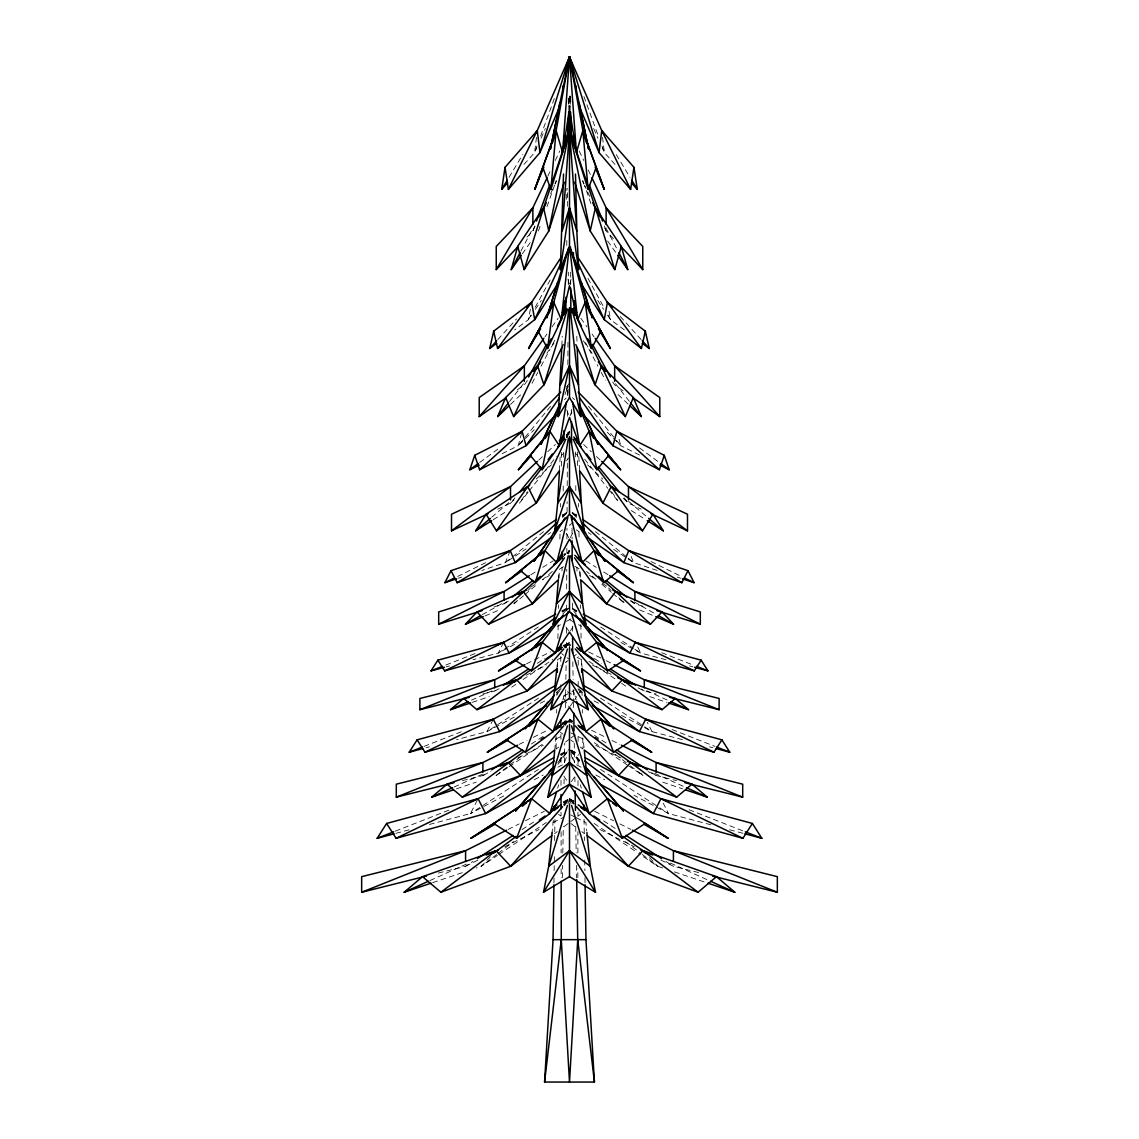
<?xml version="1.0" encoding="UTF-8"?>
<svg xmlns="http://www.w3.org/2000/svg" width="1139" height="1139" viewBox="0 0 1139 1139"><rect width="100%" height="100%" fill="white"/><g stroke="black" fill="none" stroke-linecap="round" stroke-linejoin="round"><path stroke-width="0.75" stroke-dasharray="5 3.75" d="M577.829 877.699L577.857 868.858M577.886 852.926L577.914 831.684M577.943 815.752L577.957 812.207M578 785.654L578 780.343M578.028 764.411L578.043 757.335M578.071 741.404L578.085 734.328M578.171 686.532L578.185 681.222M578.213 665.29L578.228 656.434M566.339 647.55L566.368 642.211M566.425 633.312L566.453 626.208M566.539 610.191L566.581 603.072M566.653 588.849L566.766 569.272M566.852 553.269L566.88 547.93M566.923 539.032L566.98 528.368M567.065 512.351L567.122 501.673M567.208 485.67L567.35 458.989M567.464 437.632L567.507 430.528M567.578 416.29L567.621 409.172M567.692 394.948L567.735 386.05M567.848 364.708L567.977 341.572M568.29 284.65L568.347 272.193M569.258 103.208L569.286 96.089M561.997 571.052L562.04 567.493M562.78 517.69L562.823 514.13M563.164 491.009L563.236 485.67M563.663 457.209L563.734 451.87M566.752 245.511L566.852 238.393M567.322 206.373L567.578 188.59M568.831 103.208L568.931 96.089M553.953 883.01L554.038 877.699M554.138 870.623L554.252 863.547M554.28 861.767L554.366 856.457M554.622 840.525L554.964 819.283M556.088 748.48L556.259 737.858M556.658 713.085L556.7 709.54M556.928 695.374L556.985 691.843M557.384 667.055L557.498 659.979M562.367 877.699L562.581 865.313M562.808 852.926L563.278 826.373M564.019 783.888L564.147 776.798M564.403 762.646L564.745 743.169M565.058 725.472L565.186 718.396M565.371 707.775L565.528 698.919M565.556 697.153L565.684 690.063M565.869 679.442L566.183 661.745M557.896 638.652L558.181 624.428M558.509 608.411L558.58 604.852M559.107 578.171L559.249 571.052M559.89 539.032L560.032 531.927M560.53 507.012L560.602 503.452M561.342 466.107L561.627 451.87M566.667 199.268L566.88 188.59M568.575 103.208L568.717 96.089M561.854 345.9L562.196 336.233M559.434 470.649L560.189 456.611M558.338 579.723L559.035 571.08M556.743 668.977L557.683 659.481L561.926 657.36M554.721 750.046L556.231 734.954M551.931 834.047L553.582 817.603M536.455 137.321L534.604 152.612L524.025 164.429M570.312 104.233L570.853 100.83M567.521 395.347L568.09 391.873M568.931 434.799L569.5 431.282L566.937 433.688M530.333 309.253L528.439 319.646L514.629 329.94M568.19 389.609L566.553 397.625L564.503 399.661M569.884 284.067L571.052 279.183M568.66 554.052L569.5 550.621L563.549 554.337M521.676 432.891L518.174 445.719L499.452 455.016M562.865 699.759L565.926 689.707M557.64 788.16L558.679 784.785M568.475 645.713L569.5 642.353L563.136 645.542M568.475 722.525L569.5 719.222L572.646 720.788M567.948 803.778L569.5 798.71L574.227 801.073M538.42 230.975L540.128 226.106M546.991 206.629L554.408 185.529L549.212 196.492M554.992 183.892L556.145 180.617M570.041 415.906L572.234 409.798M534.675 226.035L532.867 230.975L525.549 238.692M537.01 146.006L534.604 152.612L536.754 147.799M540.626 136.111L555.063 96.53M567.621 436.265L569.5 431.282L566.154 435.354M566.339 757.478L563.819 764.07L557.896 767.216M564.916 394.421L568.19 386.406M510.258 550.621L505.346 562.652L481.84 570.44M541.053 138.175L545.353 128.565M566.539 437.675L569.5 431.282L566.297 435.539M566.51 389.609L568.005 386.406M547.816 176.26L550.806 169.953M555.291 160.485L559.776 151.031M535.102 226.262L532.867 230.975L532.867 227.658M555.134 184.02L556.558 181.001M566.653 388.969L568.076 386.078M503.68 642.353L498.227 653.046L473.027 659.723M493.301 719.222L486.994 731.594L456.554 739.667M477.298 800.204L470.478 813.559L428.065 824.807M520.936 251.05L533.08 227.885M532.013 383.302L537.765 372.41M541.053 366.188L550.08 349.075M554.778 340.191L550.906 347.523L555.69 340.803M566.282 437.319L569.5 431.282L566.496 435.596M570.283 537.622L572.632 533.266M530.959 315.047L528.439 319.646L531.415 315.218M535.145 307.388L551.062 278.3M567.763 553.696L569.5 550.621L564.047 555.049M509.005 177.328L522.687 154.676M535.373 309.31L541.31 300.454M570.368 630.792L572.974 626.92M570.383 706.023L573.899 700.784M574.782 699.488L576.548 696.869L564.759 690.348M579.167 692.968L580.933 690.348M571.379 781.667L575.138 776.072M521.448 500.306L527.457 491.678M567.507 553.497L569.5 550.621L564.218 555.291M522.303 253.855L531.372 240.984M565.528 647.963L569.5 642.353L570.525 645.713M565.414 724.988L569.5 719.222L572.433 721.129M564.488 805.8L569.5 798.71L573.956 801.614M544.883 336.959L546.934 334.069M552.059 326.85L558.21 318.194M527.414 380.54L524.353 384.854L515.896 390.805M546.82 353.261L548.87 350.385M566.482 460.825L568.489 458.02M523.527 595.754L514.002 603.77L516.052 601.036M566.354 610.846L568.446 608.098L566.04 610.703M556.871 694.477L561.086 688.981M557.925 764.354L566.339 753.349M509.546 401.498L523.556 383.658M519.441 503.182L528.026 492.347M529.108 490.98L556.33 456.611M567.322 553.355L569.5 550.621L563.193 556.658M550.536 406.296L518.174 445.719L534.262 429.73M566.154 387.274L569.5 383.188M497.757 509.161L510.514 503.182L514.956 497.757M564.93 647.607L569.5 642.353L569.5 647.166M564.83 724.575L569.5 719.222L572.348 721.229L569.5 719.222L561.627 723.151M563.734 805.344L569.5 798.71L573.828 801.771M556.629 692.726L560.146 688.696M557.797 762.632L567.165 751.911M497.885 339.522L516.48 319.005M562.922 613.864L568.404 607.927M559.206 760.368L567.208 751.697M507.652 767.672L496.02 775.517L498.241 773.153M490.368 856.67L481.313 866.266L476.287 867.961M564.517 647.351L569.5 642.353L563.634 646.169M563.591 725.13L569.5 719.222L571.863 721.585M563.506 804.704L569.5 798.71L573.7 801.927M563.179 516.608L568.233 511.767M514.002 603.77L520.309 597.733M527.87 590.486L530.404 588.066M510.571 404.388L520.879 394.621M538.719 460.142L542.563 456.54M547.702 451.727L555.391 444.509M510.514 503.182L515.654 498.369M536.213 479.092L551.447 464.797M561.299 455.572L563.534 453.479M491.692 517.22L510.4 501.345M524.88 594.601L537.124 584.307M552.429 571.422L542.563 579.723L549.482 575.394M543.574 531.614L505.346 562.652L526.09 548.898M562.68 516.095L569.5 510.543M494.027 606.916L504.093 603.77L508.179 600.452M562.481 612.113L568.09 607.813M563.862 646.681L569.5 642.353L563.777 646.397M496.02 775.517L508.492 765.949M509.888 764.895L523.741 754.274M562.566 724.532L569.5 719.222L571.835 721.898M561.114 755.655L566.709 751.37M496.718 854.464L481.313 866.266L497.416 855.417M498.113 853.396L513.518 841.607M563.905 803.009L569.5 798.71L574.298 803.508M565.243 662.656L568.076 660.535M574.241 655.95L576.377 654.37M556.074 749.049L558.751 747.042M565.471 742.044L569.5 739.04M570.867 738.029L577.459 733.132M554.494 833.677L557.227 831.641M564.047 826.572L569.5 822.515M570.824 821.532L580.52 814.3M479.704 462.477L499.494 447.926M562.381 724.247L569.5 719.222L572.561 723.55M563.734 802.796L569.5 798.71L574.113 804.006M560.004 531.671L562.68 529.82M573.188 522.573L569.5 525.107L573.615 527.955M562.282 515.44L568.062 511.525M511.71 687.159L517.391 683.329M523.072 679.499L552.799 659.481M509.105 766.689L544.713 742.713M498.882 854.435L546.293 822.515M547.902 534.447L550.692 532.596M538.32 626.991L498.227 653.046L517.974 642.567M562.082 611.558L569.5 606.731M482.794 693.964L494.696 690.989L497.629 689.081M537.224 663.339L544.57 658.57M538.562 698.079L486.994 731.594L517.49 715.42M462.519 780.599L482.893 775.517L487.307 772.655M531.344 744.023L544.542 735.438M562.168 723.991L569.5 719.222L570.525 722.525M538.462 769.394L470.478 813.559L504.99 795.264M560.63 754.986L569.5 749.234M438.316 873.072L465.58 866.266L472.998 861.44M521.989 829.591L535.358 820.906M563.563 802.568L569.5 798.71L573.515 804.39M493.159 519.768L507.766 510.557M530.845 574.782L535.316 571.992M542.748 567.35L553.155 560.844M504.093 603.77L508.535 600.993M530.731 587.126L536.64 583.424M559.178 569.343L564.118 566.254M482.181 614.733L504.99 601.833M557.455 626.336L560.431 624.685M566.453 621.367L573.586 617.423M568.09 693.751L562.452 696.869L569.5 707.333M571.863 691.658L574.241 690.348M561.84 610.874L567.962 607.557M560.203 754.26L566.396 750.9M540.327 703.304L544.883 700.898M534.262 779.745L543.161 775.033M526.517 663.838L532.895 660.663M534.476 659.865L550.393 651.907M494.696 690.989L500.975 687.842M526.118 675.27L535.544 670.558M538.69 668.977L546.606 665.019M519.113 744.408L526.987 740.478M533.28 737.332L547.46 730.241M482.893 775.517L490.852 771.53M517.918 758.005L543.26 745.333M555.832 739.04L564.004 734.954M508.094 829.42L519.113 823.91M525.406 820.763L544.3 811.31M563.207 801.87L569.5 798.71L571.052 803.778M465.58 866.266L478.109 860.002M504.762 846.676L539.117 829.491M553.084 822.515L562.908 817.603M457.636 576.434L487.933 561.57M471.446 700.2L492.404 690.704M454.048 787.063L484.346 773.353M429.944 880.575L468.627 863.077M484.858 616.028L499.437 609.892M445.89 665.019L477.255 652.718M424.05 746.387L463.616 730.868M395.347 831.171L449.933 809.744M472.358 702.322L489.186 696.655M456.454 788.829L476.23 782.166M432.678 882.64L464.541 871.919M458.319 578.228L461.679 577.117M446.146 666.842L449.506 665.959M426.114 747.725L429.503 746.828M395.817 833.349L409.399 829.761M638.025 687.842L644.304 690.989L656.206 693.964M648.148 771.53L656.107 775.517L676.481 780.599M660.891 860.002L673.42 866.266L700.684 873.072M665.973 659.723L640.773 653.046L621.026 642.567M689.494 665.959L692.854 666.842M682.446 739.667L652.006 731.594L621.51 715.42M709.497 746.828L712.886 747.725M710.935 824.807L668.522 813.559L634.01 795.264M729.601 829.761L743.183 833.349M630.465 600.993L634.907 603.77L644.973 606.916M657.16 570.44L633.654 562.652L612.91 548.898M677.321 577.117L680.681 578.228M649.814 696.655L666.642 702.322M662.77 782.166L682.546 788.829M662.713 867.961L657.687 866.266L638.652 853.453M674.459 871.919L706.322 882.64M661.745 652.718L693.11 665.019M672.081 729.572L714.95 746.387M689.067 809.744L743.653 831.171M639.563 609.892L654.142 616.028M646.596 690.704L667.554 700.2M654.654 773.353L684.952 787.063M670.373 863.077L709.056 880.575M623.346 498.369L628.486 503.182L641.243 509.161M651.067 561.57L681.364 576.434M639.548 455.016L620.826 445.719L604.738 429.73M588.607 651.907L604.524 659.865M606.105 660.663L612.483 663.838M577.074 657.36L581.317 659.481L582.1 667.397M592.394 665.019L605.023 671.341M606.603 672.124L612.882 675.27M591.54 730.241L605.72 737.332M612.013 740.478L619.887 744.408M570.867 732.89L583.168 739.04L584.122 748.465M595.74 745.333L621.082 758.005M594.7 811.31L613.594 820.763M619.887 823.91L630.906 829.42M570.824 814.969L574.768 816.934M576.092 817.603L585.916 822.515L586.727 830.758M599.883 829.491L634.238 846.676M594.117 700.898L598.673 703.304M581.104 767.216L575.181 764.07L570.767 752.523M595.839 775.033L604.738 779.745M572.561 608.383L577.16 610.874M571.052 750.06L578.797 754.26M569.5 619.673L575.594 623.047M578.569 624.685L581.545 626.336M634.01 601.833L656.819 614.733M585.845 560.844L596.252 567.35M603.684 571.992L608.155 574.782M574.882 566.254L579.822 569.343L580.52 578M589.518 575.394L596.437 579.723L586.571 571.422M602.36 583.424L608.269 587.126M631.234 510.557L645.841 519.768M572.476 608.667L576.918 611.558M600.68 626.991L633.355 648.219M634.836 649.187L640.773 653.046L636.886 645.414M594.43 658.57L601.776 663.339M641.371 689.081L644.304 690.989M600.438 698.079L643.165 725.842M644.646 726.81L652.006 731.594L647.279 722.311M594.458 735.438L607.657 744.023M651.693 772.655L656.107 775.517M570.981 750.188L578.37 754.986M600.538 769.394L658.171 806.839M659.652 807.793L668.522 813.559L663.211 803.166M603.642 820.906L617.011 829.591M666.002 861.44L673.42 866.266M588.308 532.596L591.098 534.447M589.02 661.389L615.928 679.499M621.609 683.329L627.29 687.159M594.287 742.713L626.991 764.739M628.443 765.721L642.98 775.517L640.759 773.153M594.102 823.454L637.185 852.456M572.39 512.507L576.718 515.44M576.32 529.82L578.996 531.671M623.104 390.805L614.647 384.854L611.586 380.54M639.506 447.926L659.296 462.477M561.57 653.572L563.691 655.167M567.122 657.716L569.5 659.481M560.317 732.206L562.78 734.043M570.838 740.051L573.529 742.044M580.249 747.042L582.926 749.049M558.48 814.3L560.687 815.951M570.867 823.525L574.953 826.572M581.773 831.641L584.506 833.677M624.371 329.94L610.561 319.646L607.585 315.218M615.259 754.274L629.112 764.895M630.508 765.949L642.98 775.517M625.482 841.607L640.887 853.396M642.282 854.464L657.687 866.266L648.632 856.67M572.305 608.881L576.519 612.113M570.895 750.302L577.886 755.655M572.234 512.764L576.32 516.095M595.426 531.614L626.82 557.099M628.187 558.21L633.654 562.652L629.967 553.625M630.821 600.452L634.907 603.77M601.876 584.307L611.401 592.323M612.754 593.462L624.998 603.77L622.948 601.036M628.6 501.345L647.308 517.22M583.609 444.509L591.298 451.727M596.437 456.54L600.281 460.142M575.466 453.479L577.701 455.572M587.553 464.797L593.789 470.649M595.085 471.859L602.787 479.092M618.121 394.621L628.429 404.388M608.596 588.066L611.13 590.486M618.691 597.733L624.998 603.77M572.034 512.977L575.821 516.608M572.447 397.625L574.497 399.661M613.451 238.692L606.133 230.975L603.898 226.262M573.885 611.486L576.078 613.864M570.639 750.459L579.794 760.368M620.2 316.428L641.115 339.522M614.975 164.429L604.396 152.612L602.246 147.799M578.854 688.696L582.371 692.726M570.667 750.573L581.203 762.632M588.464 406.296L615.245 438.914M616.356 440.28L620.826 445.719L618.206 436.095M624.044 497.757L628.486 503.182M584.691 459.159L607.756 488.275M608.824 489.628L619.559 503.182M615.444 383.658L629.454 401.498M577.914 688.981L582.129 694.477M570.554 750.601L581.075 764.354M580.79 318.194L586.941 326.85M592.066 334.069L594.117 336.959M583.31 340.803L588.094 347.523L584.222 340.191M590.13 350.385L592.18 353.261M607.628 240.984L616.697 253.855M611.543 491.678L617.552 500.306M566.026 626.92L569.5 632.088M563.862 776.072L566.681 780.272M597.69 300.454L603.627 309.31M616.313 154.676L629.995 177.328M587.938 278.3L603.855 307.388M608.041 315.047L610.561 319.646L608.667 309.253M566.368 533.266L569.5 539.074M588.92 349.075L597.947 366.188M601.235 372.41L605.336 380.184M605.92 227.885L618.064 251.05M579.224 151.031L583.709 160.485M588.194 169.953L591.184 176.26M582.442 181.001L583.866 184.02M589.788 196.492L584.592 185.529L592.009 206.629M593.647 128.565L597.947 138.175M583.937 96.53L598.374 136.111M601.99 146.006L604.396 152.612L602.545 137.321M604.325 226.035L606.133 230.975L606.133 227.658M566.766 409.798L568.959 415.906M582.855 180.617L584.008 183.892M573.074 689.707L576.135 699.759M571.052 754.303L573.102 761.08M580.321 784.785L581.36 788.16M567.948 279.183L569.116 284.067M568.147 100.83L568.688 104.233M578.811 456.611L579.566 470.649M576.804 336.233L577.032 342.682M570.283 96.089L570.425 103.208M577.373 451.87L577.658 466.107M578.398 503.452L578.47 507.012M578.968 531.927L579.11 539.032M579.751 571.052L579.893 578.171M580.42 604.852L580.491 608.411M580.819 624.428L581.104 638.652M572.817 661.745L573.131 679.442M573.316 690.063L573.501 700.684M573.543 702.464L573.629 707.775M574.255 743.169L574.597 762.646M574.853 776.798L574.981 783.888M575.722 826.373L576.192 852.926M576.419 865.313L576.633 877.699M581.502 659.979L581.616 667.055M582.015 691.843L582.072 695.374M582.3 709.54L582.342 713.085M582.741 737.858L582.912 748.48M584.036 819.283L584.378 840.525M584.691 860.002L584.862 870.623M584.962 877.699L585.047 883.01M570.069 96.089L570.169 103.208M575.266 451.87L575.337 457.209M575.764 485.67L575.836 491.009M576.177 514.13L576.22 517.69M576.96 567.493L577.003 571.052M569.714 96.089L569.742 103.208M570.653 272.193L570.71 284.65M571.379 409.172L571.422 416.29M572.02 528.368L572.077 539.032M572.419 603.072L572.461 610.191M572.547 626.208L572.575 633.312M560.772 656.434L560.787 665.29M560.829 684.753L560.829 690.063M560.915 734.328L560.929 741.404M560.957 757.335L560.972 764.411M561 780.343L561 785.654M561.043 812.207L561.057 815.752M561.086 831.684L561.114 852.926M561.143 868.858L561.171 877.699M569.5 719.222L569.5 722.681M569.5 798.71L569.5 802.183"/><path stroke-width="1.5" d="M560.858 649.33L560.929 643.991M562.182 558.608L562.282 551.49M563.919 439.412L564.047 430.528M565.784 311.331L565.998 297.108M568.304 138.787L568.688 112.092M508.378 189.401L539.943 152.612L537.266 130.529L505.047 167.319L508.378 189.401L537.266 130.529L569.5 56.95L569.571 60.509L569.5 56.95L601.734 130.529L630.622 189.401L633.953 167.319L601.734 130.529L599.057 152.612L630.622 189.401M585.076 884.789L585.959 939.661L594.43 1082.05L544.57 1082.05L553.041 939.661L553.924 884.789M557.298 672.366L557.355 668.821M564.46 309.552L564.645 300.668M567.905 137.007L568.261 119.211M563.52 174.082L560.345 269.601L569.5 246.423L569.5 132.281M561.798 347.523L558.21 416.589L569.5 397.554L569.5 307.615M576.661 879.479L577.729 939.661L569.5 1082.05L561.271 939.661L561.171 881.244M579.153 106.212L599.057 152.612L569.5 56.95L562.595 152.612L550.863 189.401L542.805 167.319L556.145 130.529L569.5 56.95L573.116 66.845M569.372 132.295L562.168 230.975L569.5 207.796L576.832 230.975L578.655 269.601L569.5 246.423M550.863 189.401L556.145 130.529L562.595 152.612L570.041 105.927M568.731 65.436L569.5 56.95L570.981 63.741M552.102 832.41L548.713 866.266L543.517 892.25L569.5 876.66L569.5 803.906M569.5 436.465L569.5 514.244L554.75 530.831L557.697 503.182L559.434 470.649L536.127 503.182L496.504 530.831L486.068 514.244L527.784 486.595L541.694 468.157M568.931 249.854L561.385 319.646L547.574 348.491L538.092 331.178L553.796 302.333L568.575 248.017M568.731 309.352L560.473 384.854L569.5 365.804L578.527 384.854L580.79 416.589L569.5 397.554M544.57 1082.05L561.271 939.661M547.574 348.491L553.796 302.333L561.385 319.646L569.5 285.704L577.615 319.646L591.426 348.491L600.908 331.178L585.204 302.333L570.881 249.712M560.345 269.601L569.5 207.796L578.655 269.601M507.581 182.824L501.701 189.401L505.047 167.319M569.5 555.96L569.5 611.942L553.155 624.2L556.416 603.77L558.338 579.723L532.497 603.77L488.56 624.2L476.999 611.942L465.438 624.2L483.249 616.712M566.396 402.295L559.349 445.719L542.093 469.752L530.233 455.329L549.866 431.282L559.69 407.235M568.347 438.301L557.697 503.182L569.5 486.595L581.303 503.182L584.25 530.831L569.5 514.244M567.834 140.467L568.945 133.847M612.07 307.459L607.414 302.333L604.268 319.646L641.399 348.491L645.329 331.178L607.414 302.333L578.256 257.941M569.5 647.45L569.5 698.463L550.792 709.682L554.536 690.989L556.743 668.977L527.186 690.989L476.928 709.682L463.701 698.463L450.474 709.682L470.678 702.891M569.5 724.418L569.5 784.173L547.845 797.158L552.173 775.517L554.721 750.046L520.509 775.517L462.334 797.158L447.029 784.173L431.724 797.158L453.151 789.939M542.093 469.752L549.866 431.282L559.349 445.719L569.5 417.429L579.651 445.719L596.907 469.752L608.767 455.329L589.134 431.282L579.31 407.235M559.89 102.538L550.408 149.138L569.5 56.95L588.578 149.124L579.11 102.538M562.652 88.899L563.364 85.425M568.019 63.741L569.5 56.95L582.855 130.529L588.137 189.401L596.195 167.319L582.855 130.529L576.405 152.612L588.137 189.401M558.21 416.589L569.5 365.804L580.79 416.589M600.253 217.065L595.398 207.796L590.216 230.975L614.818 269.601L621.296 246.423L595.398 207.796L588.08 185.956M496.661 343.337L489.742 348.491L493.671 331.178L531.586 302.333L560.744 257.941M567.934 137.15L569.101 132.181L548.784 230.975L524.182 269.601L517.704 246.423L543.602 207.796L550.92 185.956M567.863 517.277L556.814 562.652L535.23 582.684L520.423 570.667L505.616 582.684L522.118 570.667M568.233 555.761L556.416 603.77L569.5 591.497L582.584 603.77L585.845 624.2L569.5 611.942M621.139 434.4L616.897 431.282L612.967 445.719L659.381 469.752L664.293 455.329L616.897 431.282L578.228 392.058M521.292 255.293L511.226 269.601L517.704 246.423M552.686 142.418L556.145 130.529L534.746 189.401L543.858 167.006M535.23 582.684L544.955 550.621L564.958 517.974M557.555 282.444L546.734 317.938L566.909 252.958M561.456 269.672L562.282 266.953M567.991 611.7L555.405 653.046L531.429 670.857L514.97 660.164L498.512 670.857L518.373 659.282M562.353 701.439L553.184 731.594L525.421 752.21L506.371 739.837L487.321 752.21L507.951 740.179M556.615 791.548L549.909 813.559L516.608 838.304L493.742 823.454L470.891 838.304L495.138 824.166M570.269 65.436L569.5 56.95L539.943 152.612L559.847 106.212M567.436 649.059L554.536 690.989L569.5 679.755L584.464 690.989L588.208 709.682L569.5 698.463M567.464 725.842L552.173 775.517L569.5 762.518L586.827 775.517L591.155 797.158L569.5 784.173M567.421 805.472L548.713 866.266L569.5 850.676L590.287 866.266L595.483 892.25L569.5 876.66M563.805 148.938L568.987 132.209L562.296 150.291M567.421 309.068L543.958 384.854L513.632 416.589L505.659 397.554L537.58 365.804L547.959 345.174M524.182 269.601L543.602 207.796L548.784 230.975L564.289 182.254M554.75 530.831L569.5 486.595L584.25 530.831M552.045 182.596L568.931 132.209M536.512 368.979L537.58 365.804L543.958 384.854L563.193 344.59M479.163 465.111L469.809 469.752L474.707 455.329L522.103 431.282L560.772 392.058M536.469 221.094L549.681 184.86M565.884 66.845L569.5 56.95L576.405 152.612L568.959 105.927M534.746 189.401L542.805 167.319M531.429 670.857L542.235 642.353L563.207 614.96M525.421 752.21L537.935 719.222L552.671 699.972M516.608 838.304L531.628 798.71L552.671 771.217M633.526 552.97L628.742 550.621L623.83 562.652L681.848 582.684L687.984 570.667L628.742 550.621L582.499 519.341M509.275 405.612L497.672 416.589L505.659 397.554M575.807 344.59L595.042 384.854L625.368 416.589L633.341 397.554L601.42 365.804L591.041 345.174M548.97 313.339L553.796 302.333L528.61 348.491L540.655 328.758M541.11 444.139L553.326 417.429M560.616 263.778L534.732 319.646L497.601 348.491L493.671 331.178M563.606 315.019L565.812 310.264M565.798 439.27L536.127 503.182L527.784 486.595L523.769 489.998M541.139 444.11L559.79 404.032M513.632 416.589L537.58 365.804L533.266 371.3M547.076 177.826L532.867 207.796L496.248 269.601L496.248 246.423L532.867 207.796L532.867 224.34M563.52 143.144L568.745 132.11M541.039 213.733L546.25 202.77M553.155 624.2L569.5 591.497L585.845 624.2M549.553 341.999L551.148 338.824M557.526 326.138L566.311 308.669M615.231 489.998L611.216 486.595L602.873 503.182L642.496 530.831L652.932 514.244L611.216 486.595L597.306 468.157M456.639 578.797L444.879 582.684L451.016 570.667L510.258 550.621L556.501 519.341M694.534 667.297L707.96 670.857L701.154 660.164L635.32 642.353L629.867 653.046L588.977 630.451M716.26 748.622L729.786 752.21L721.898 739.837L645.699 719.222L639.392 731.594L592.579 705.724M744.878 833.805L761.849 838.304L752.381 823.454L660.933 798.71L653.359 813.559L600.694 784.458M511.226 269.601L520.124 252.602M538.747 217.065L543.602 207.796M528.61 348.491L538.092 331.178M528.61 377.066L546.506 344.362M562.68 314.777L565.243 310.107M501.701 189.401L507.182 180.346M535.444 133.548L537.266 130.529M550.792 709.682L569.5 679.755L588.208 709.682M547.845 797.158L569.5 762.518L591.155 797.158M543.517 892.25L569.5 850.676L595.483 892.25M491.706 520.694L475.646 530.831L486.068 514.244M444.466 667.297L431.04 670.857L437.846 660.164L503.68 642.353L555.718 614.192M422.74 748.622L409.214 752.21L417.102 739.837L493.301 719.222L555.505 685.55M394.122 833.805L377.151 838.304L386.619 823.454L478.067 798.71L553.995 757.62M583.538 617.509L629.867 653.046L694.334 670.857L701.154 660.164M583.481 688.696L639.392 731.594L714.011 752.21L721.898 739.837M584.877 761.023L653.359 813.559L742.913 838.304L752.381 823.454M556.558 285.704L534.732 319.646L531.586 302.333L526.93 307.459M545.125 438.501L547.019 435.611M607.87 455.842L620.613 469.752L589.134 431.282L579.651 445.719L572.604 402.295M534.063 561.256L549.283 539.074M553.283 533.266L556.273 528.895M559.391 397.739L526.033 445.719L479.619 469.752L474.707 455.329M560.488 444.224L563.492 439.91M534.12 561.2L559.391 525.022M564.503 557.811L532.497 603.77L523.257 591.497L476.999 611.942M496.504 530.831L527.784 486.595M543.844 338.397L524.353 365.804L479.22 416.589L479.22 397.554L524.353 365.804L524.353 381.394M562.324 312.428L565.4 308.1M535.586 369.05L540.698 361.875M497.601 348.491L531.586 302.333M548.101 459.643L552.387 453.977M557.74 446.887L564.147 438.373M655.751 616.712L673.562 624.2L662.001 611.942L615.743 591.497L606.503 603.77L580.662 579.723L582.584 603.77L570.767 555.761M497.672 416.589L508.464 402.864M531.13 455.842L518.387 469.752L549.866 431.282M518.387 469.752L530.233 455.329M519.412 492.333L540.555 466.563M559.477 443.498L562.823 439.426M531.315 650.426L551.475 626.92M547.987 702.094L525.008 728.903L554.294 695.402M515.611 810.911L544.769 776.912M549.083 771.886L552.088 768.384M563.777 648.931L527.186 690.989L516.608 679.755L463.701 698.463M563.663 725.927L520.509 775.517L508.265 762.518L447.029 784.173M562.581 806.668L510.713 866.266L440.907 892.25L422.526 876.66L404.16 892.25L430.998 883.209M531.386 650.397L559.107 618.648M515.682 810.883L554.294 766.647M489.742 348.491L496.718 340.803M514.244 682.261L530.902 669.647M574.497 557.811L606.503 603.77L650.44 624.2L662.001 611.942M493.757 853.068L516.195 836.41M685.849 789.939L707.276 797.158L691.971 784.173L630.735 762.518L618.491 775.517L584.279 750.046L586.827 775.517L571.536 725.842M496.248 269.601L518.217 246.423M555.69 414.98L526.033 445.719L522.103 431.282L517.861 434.4M540.228 555.433L544.955 550.621L556.814 562.652L569.5 539.074L582.186 562.652L603.77 582.684L618.577 570.667L633.384 582.684L616.882 570.667M556.857 522.659L515.17 562.652L457.152 582.684L451.016 570.667M558.153 561.499L561.926 557.868M488.56 624.2L540.427 576.32M537.437 461.338L510.514 486.595L451.514 530.831L451.514 514.244L510.514 486.595L510.514 499.864M559.235 440.907L563.093 437.291M527.215 487.52L529.777 485.114M479.619 469.752L522.103 431.282M553.639 564.645L562.894 556.458M475.646 530.831L490.354 518.359M571.564 649.059L584.464 690.989L582.257 668.977L611.814 690.989L662.072 709.682L675.299 698.463L688.526 709.682L668.322 702.891M575.337 725.927L618.491 775.517L676.666 797.158L691.971 784.173M587.226 835.699L628.287 866.266L698.093 892.25L716.474 876.66L734.84 892.25L708.002 883.209M520.423 570.667L544.955 550.621L505.616 582.684M512.265 597.121L532.71 580.52M557.242 560.587L561.328 557.27M535.657 647.707L542.235 642.353L555.405 653.046L569.5 632.088L583.595 653.046L607.571 670.857L624.03 660.164L640.488 670.857L620.627 659.282M529.051 726.44L537.935 719.222L553.184 731.594L569.5 707.333L585.816 731.594L613.579 752.21L632.629 739.837L651.679 752.21L631.049 740.179M651.679 752.21L601.065 719.222L585.816 731.594L576.647 701.439M522.474 806.141L526.403 802.952M529.009 800.831L531.628 798.71L549.909 813.559L569.5 784.458L589.091 813.559L622.392 838.304L645.258 823.454L668.109 838.304L643.862 824.166M668.109 838.304L607.372 798.71L589.091 813.559L582.385 791.548M555.462 617.509L509.133 653.046L444.666 670.857L437.846 660.164M558.21 650.995L561.043 648.846M555.519 688.696L499.608 731.594L424.989 752.21L417.102 739.837M555.633 729.843L559.79 726.654M554.124 761.023L485.641 813.559L396.087 838.304L386.619 823.454M554.109 810.512L558.309 807.295M476.928 709.682L516.608 679.755L506.926 684.14M462.334 797.158L523.926 751.441M440.907 892.25L496.02 850.676L510.713 866.266L551.774 835.699M469.809 469.752L478.28 463.516M545.197 659.538L562.353 647.408M541.011 739.353L543.873 737.346M552.415 731.309L560.957 725.258M539.245 820.108L545.012 816.037M549.325 812.975L560.858 804.832M479.22 416.589L506.015 397.753M551.959 537.224L515.17 562.652L510.258 550.621L505.474 552.97M514.97 660.164L542.235 642.353L498.512 670.857M506.371 739.837L537.935 719.222L487.321 752.21M493.742 823.454L531.628 798.71L470.891 838.304M503.495 685.265L528.425 669.049M491.706 769.793L522.53 749.747M554.821 728.761L559.221 725.899M477.455 858.55L513.091 835.385M551.689 810.299L556.145 807.394M529.364 575.708L504.093 591.497L438.686 624.2L438.686 611.942L504.093 591.497L504.093 600.267M521.847 592.664L526.289 589.902M457.152 582.684L510.258 550.621M465.438 624.2L480.658 615.601M518.686 594.088L523.257 591.497M550.023 630.451L509.133 653.046L503.68 642.353L497.074 644.945M546.421 705.724L499.608 731.594L493.301 719.222L486.709 721.813M538.306 784.458L485.641 813.559L478.067 798.71L471.446 801.315M524.937 664.635L494.696 679.755L419.878 709.682L419.878 698.463L494.696 679.755L494.696 687.771M556.772 648.717L559.947 647.137M510.4 683.129L521.406 677.62M517.533 745.205L482.893 762.518L396.301 797.158L396.301 784.173L482.893 762.518L482.893 772.256M503.595 765.166L511.553 761.179M506.513 830.203L465.58 850.676L361.661 892.25L361.661 876.66L465.58 850.676L465.58 861.07M553.753 806.583L556.9 805.017M490.653 853.723L498.483 849.808M444.879 582.684L454.447 578M444.666 670.857L503.68 642.353M424.989 752.21L493.301 719.222M396.087 838.304L478.067 798.71M451.514 530.831L488.19 513.646M450.474 709.682L468.214 701.652M431.724 797.158L452.454 787.775M500.292 766.134L508.265 762.518M404.16 892.25L428.335 881.301M486.353 855.047L496.02 850.676L422.526 876.66M431.04 670.857L442.587 666.315M409.214 752.21L422.398 747.042M377.151 838.304L393.695 831.812M438.686 624.2L482.295 610.575M419.878 709.682L469.183 697.353M396.301 797.158L454.034 782.721M361.661 892.25L426.399 876.062M553.041 939.661L585.959 939.661M669.817 697.353L719.122 709.682L719.122 698.463L644.304 679.755L614.063 664.635M684.966 782.721L742.699 797.158L742.699 784.173L656.107 762.518L621.467 745.205M712.601 876.062L777.339 892.25L777.339 876.66L673.42 850.676L632.487 830.203M656.705 610.575L700.314 624.2L700.314 611.942L634.907 591.497L609.636 575.708M682.361 578.797L694.121 582.684L687.984 570.667M675.299 698.463L622.392 679.755L608.098 669.647M716.474 876.66L642.98 850.676L622.805 836.41M583.282 614.192L635.32 642.353L641.926 644.945M696.413 666.315L707.96 670.857M583.495 685.55L645.699 719.222L652.291 721.813M716.602 747.042L729.786 752.21M585.005 757.62L660.933 798.71L667.554 801.315M745.305 831.812L761.849 838.304M719.122 709.682L644.304 679.755L644.304 687.771M742.699 797.158L656.107 762.518L656.107 772.256M777.339 892.25L673.42 850.676L673.42 861.07M632.074 684.14L622.392 679.755L611.814 690.989L575.223 648.931M670.786 701.652L688.526 709.682M615.074 751.441L630.735 762.518L638.708 766.134M686.546 787.775L707.276 797.158M652.647 855.047L642.98 850.676L628.287 866.266L576.419 806.668M710.665 881.301L734.84 892.25M650.81 513.646L687.486 530.831L687.486 514.244L628.486 486.595L601.563 461.338M635.32 642.353L694.334 670.857M645.699 719.222L714.011 752.21M660.933 798.71L742.913 838.304M684.553 578L694.121 582.684M659.837 465.111L669.191 469.752L664.293 455.329M700.314 624.2L634.907 591.497L634.907 600.267M617.594 677.62L628.6 683.129M627.447 761.179L635.405 765.166M640.517 849.808L648.347 853.723M598.573 576.32L615.743 591.497L620.314 594.088M658.342 615.601L673.562 624.2M628.742 550.621L681.848 582.684M612.711 589.902L617.153 592.664M647.294 520.694L663.354 530.831L652.932 514.244M610.575 669.049L635.505 685.265M581.246 726.853L584.179 728.761M616.47 749.747L647.294 769.793M582.855 807.394L587.311 810.299M625.909 835.385L661.545 858.55M624.03 660.164L596.765 642.353L575.793 614.96M640.488 670.857L596.765 642.353L583.595 653.046L571.507 613.352M587.041 537.224L623.83 562.652L582.143 522.659M632.985 397.753L659.78 416.589L659.78 397.554L614.647 365.804L595.156 338.397M576.647 647.408L593.803 659.538M578.043 725.258L586.585 731.309M595.128 737.346L597.989 739.353M578.142 804.832L589.675 812.975M593.989 816.037L599.755 820.108M660.72 463.516L669.191 469.752M642.339 343.337L649.258 348.491L645.329 331.178M687.486 530.831L628.486 486.595L628.486 499.864M662.072 709.682L622.392 679.755L624.756 682.261M630.735 762.518L676.666 797.158M698.093 892.25L642.98 850.676L645.244 853.068M577.957 648.846L580.79 650.995M579.21 726.654L583.367 729.843M580.691 807.295L584.891 810.512M603.343 647.707L596.765 642.353L607.571 670.857M586.329 699.972L601.065 719.222L609.949 726.44M586.329 771.217L607.372 798.71L609.991 800.831M612.597 802.952L616.526 806.141M633.384 582.684L594.045 550.621L574.042 517.974M579.039 558.381L581.758 560.587M606.29 580.52L626.735 597.121M618.577 570.667L594.045 550.621L582.186 562.652L571.137 517.277M648.646 518.359L663.354 530.831M574.782 555.291L585.361 564.645M616.897 431.282L659.381 469.752M609.223 485.114L611.785 487.52M615.743 591.497L650.44 624.2M629.725 405.612L641.328 416.589L633.341 397.554M577.074 557.868L580.847 561.499M598.772 555.433L594.045 550.621L603.77 582.684M583.31 414.98L612.967 445.719L579.609 397.739M620.783 246.423L642.752 269.601L642.752 246.423L606.133 207.796L591.924 177.826M642.282 340.803L649.258 348.491M631.419 182.824L637.299 189.401L633.953 167.319M659.78 416.589L614.647 365.804L614.647 381.394M579.893 618.648L607.614 650.397M584.706 695.402L613.964 728.917L591.013 702.094M584.706 766.647L623.318 810.883M587.525 626.92L607.685 650.426M586.912 768.384L589.917 771.886M594.231 776.912L623.389 810.911M608.767 455.329L620.613 469.752M577.288 440.779L579.523 443.498M598.445 466.563L619.588 492.333M605.734 371.3L601.42 365.804L595.042 384.854L571.579 309.068M630.536 402.864L641.328 416.589M573.785 436.963L581.26 446.887M586.613 453.977L590.899 459.643M607.414 302.333L641.399 348.491M573.6 308.1L576.676 312.428M598.302 361.875L603.414 369.05M611.216 486.595L642.496 530.831M617.708 255.293L627.774 269.601L621.296 246.423M579.609 525.022L604.88 561.2M574.512 438.472L578.512 444.224M582.727 528.895L585.717 533.266M589.717 539.074L604.937 561.256M591.981 435.611L593.875 438.501M582.442 285.704L604.268 319.646L578.384 263.778M598.345 328.758L610.39 348.491L585.204 302.333L577.615 319.646L570.069 249.854M601.734 130.529L603.556 133.548M631.818 180.346L637.299 189.401M642.752 269.601L606.133 207.796L606.133 224.34M600.908 331.178L610.39 348.491M573.757 310.107L576.32 314.777M592.494 344.362L610.39 377.066M618.876 252.602L627.774 269.601M572.689 308.669L581.474 326.138M587.852 338.824L589.447 341.999M570.255 132.11L575.48 143.144M592.75 202.77L597.961 213.733M625.368 416.589L601.42 365.804L602.488 368.979M579.21 404.032L597.861 444.11M573.188 310.264L575.394 315.019M573.202 439.27L602.873 503.182L579.566 470.649L581.303 503.182L570.653 438.301M585.674 417.429L597.89 444.139M590.03 313.339L585.204 302.333L591.426 348.491M595.142 167.006L604.254 189.401L582.855 130.529L586.314 142.418M601.065 719.222L613.579 752.21M607.372 798.71L622.392 838.304M596.195 167.319L604.254 189.401M575.195 148.938L570.013 132.209L576.704 150.291M589.319 184.86L602.531 221.094M570.069 132.209L586.955 182.596M574.711 182.254L590.216 230.975L569.856 132.266L571.066 137.15M595.398 207.796L614.818 269.601M572.091 252.958L592.266 317.966L581.445 282.444M571.579 805.472L590.287 866.266L586.898 832.41M576.718 266.953L577.544 269.672M575.636 85.425L576.348 88.899M589.134 431.282L596.907 469.752M570.055 133.847L571.166 140.467M577.729 939.661L594.43 1082.05M570.269 309.352L578.527 384.854L577.202 347.523M569.628 132.295L576.832 230.975L575.48 174.082M570.596 112.092L571.137 138.787M573.401 252.63L573.472 256.19M574.355 300.668L574.64 314.891M577.089 437.632L577.202 442.971M579.466 556.829L579.537 560.388M581.274 647.55L581.346 651.109M573.729 713.085L574.042 730.782M575.095 790.964L575.451 810.441M581.645 668.821L581.702 672.366M582.542 725.472L582.599 729.017M583.809 805.131L583.866 808.662M570.411 119.211L570.639 135.228M569.5 56.95L569.514 60.509M569.799 112.092L569.927 137.007M570.511 247.291L570.539 252.63M570.739 288.21L570.867 313.111M571.451 421.629L571.564 442.971M571.949 515.91L571.977 519.469M572.091 540.811L572.191 560.388M572.604 636.872L572.689 652.889M560.886 720.161L560.901 727.237M561.014 794.509L561.043 808.662"/></g></svg>
